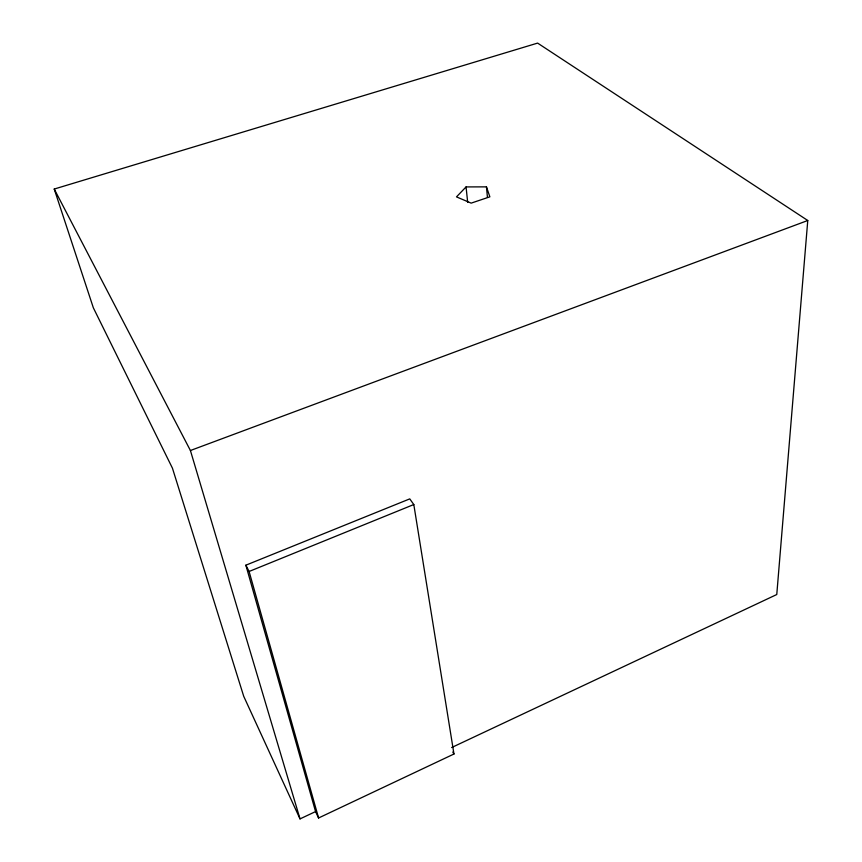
<?xml version="1.0" encoding="UTF-8"?>
<svg xmlns="http://www.w3.org/2000/svg" width="862" height="862" viewBox="0 0 862 862"><rect width="100%" height="100%" fill="white"/><g stroke="black" fill="none" stroke-linecap="round" stroke-linejoin="round"><path stroke-width="1.29" d="M315.557 811.584L318.584 817.984L453.962 754.013L413.803 504.539L409.762 498.882L245.864 565.192L315.557 811.584L300.019 818.9L243.72 696.302L172.443 468.185L93.344 307.799L54.231 189.047L537.608 43.1L807.769 220.5L776.77 594.521L451.623 747.548M466.062 186.925L456.483 196.881L471.158 203.13L489.864 196.827L486.459 186.86L466.062 186.925L467.689 202.43M318.584 817.984L249.107 571.474L413.803 504.539M54.231 189.047L190.416 450.514L807.769 220.5M452.776 752.052L453.962 754.013M245.864 565.192L249.107 571.474M190.416 450.514L300.019 818.9M486.459 186.86L487.429 197.226"/></g></svg>
